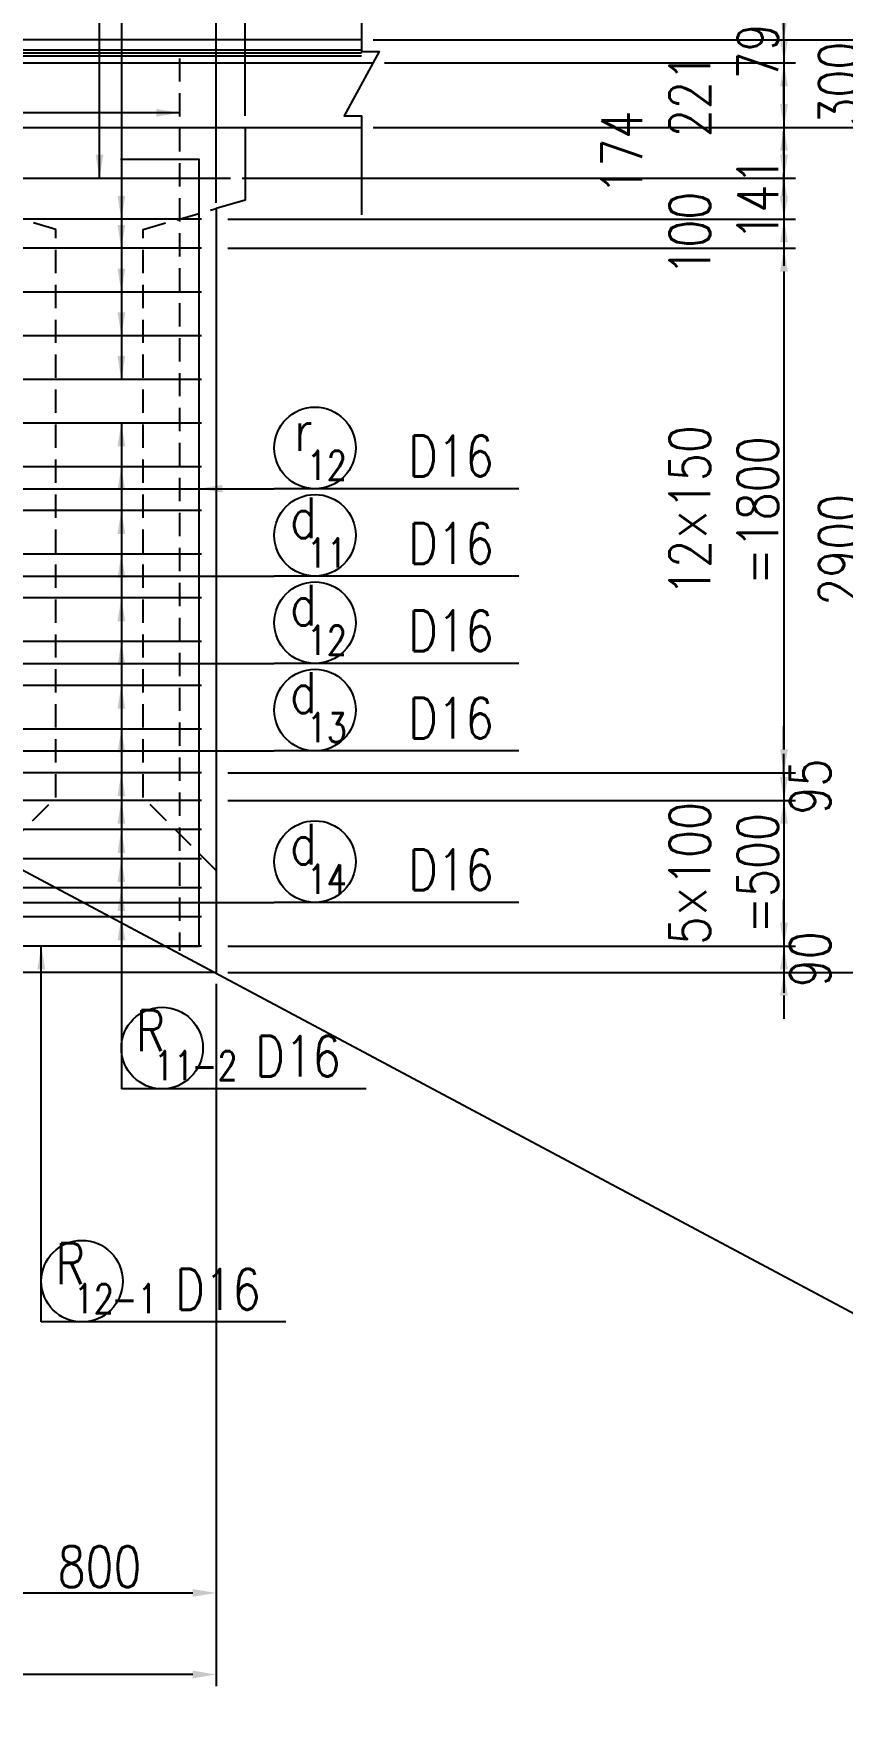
# Model space of a CAD drawing. Header units: millimetres. Extents: x -41433 to 131500, y -94900 to 39745.
# Drawn here: x 10873 to 13651, y 1840 to 7592 of the extents above; entities that cross this region are included whole.
import ezdxf
from ezdxf.enums import TextEntityAlignment as Align

# ---------------------------------------------------------------- set-up
doc = ezdxf.new("R2010")
doc.units = ezdxf.units.MM
doc.header["$LTSCALE"] = 160
doc.header["$MEASUREMENT"] = 0
doc.linetypes.add('DASHED', pattern=[0.75, 0.5, -0.25])
doc.layers.get('DEFPOINTS').update_dxf_attribs({"color": 53, "linetype": 'CONTINUOUS'})
for name, color, linetype in [('DIM', 6, 'CONTINUOUS'), ('DIM-L', 6, 'CONTINUOUS'), ('GAIKEI-KEIKAKU', 4, 'CONTINUOUS'), ('TEKKIN-C', 3, 'CONTINUOUS'), ('TEKKIN-L', 2, 'CONTINUOUS'), ('TEKKIN-S', 3, 'CONTINUOUS'), ('TEXT', 4, 'CONTINUOUS')]:
    doc.layers.add(name, color=color, linetype=linetype)
doc.styles.add('DIM-TEXT', font='ROMANS', dxfattribs={"width": 0.8, "bigfont": 'EXTFONT'})
doc.styles.add('romans', font='romans.shx', dxfattribs={"bigfont": 'extfont.shx'})
doc.dimstyles.new('DIM20', dxfattribs={"dimscale": 20, "dimtxt": 3.5, "dimasz": 2.5, "dimexe": 1, "dimexo": 1, "dimgap": 1, "dimtad": 3, "dimdec": 1, "dimrnd": 1, "dimdsep": 46, "dimtxsty": 'DIM-TEXT', "dimcen": 0, "dimclrt": 4, "dimaunit": 1, "dimadec": 3, "dimazin": 2, "dimtfac": 1, "dimtdec": 1, "dimtix": 1, "dimtmove": 2, "dimatfit": 3, "dimfxl": 1, "dimtolj": 1, "dimtzin": 0, "dimlwd": -1, "dimlwe": -1, "dimarcsym": 0})
doc.dimstyles.new('DIM40', dxfattribs={"dimscale": 40, "dimtxt": 3.5, "dimasz": 2, "dimexe": 1, "dimexo": 1, "dimgap": 0.5, "dimtad": 1, "dimdec": 0, "dimzin": 9, "dimdsep": 46, "dimtxsty": 'DIM-TEXT', "dimcen": 0, "dimclrt": 4, "dimaunit": 1, "dimadec": 4, "dimazin": 0, "dimtfac": 1, "dimtdec": 0, "dimtix": 1, "dimtmove": 2, "dimatfit": 0, "dimfxl": 1, "dimlwd": -1, "dimlwe": -1, "dimarcsym": 0})

# ---------------------------------------------------------------- blocks, each defined once
blk = doc.blocks.new('*D9')
at = {"layer": 'DEFPOINTS', "color": 0, "transparency": 16777216}
for p in [(11600, 9170), (10600, 7270), (11600, 7270)]:
    blk.add_point(p, dxfattribs=at)
at = {"layer": 'DIM', "color": 0, "transparency": 16777216}
for p, q in [((10600, 7310), (10600, 9210)), ((11600, 7310), (11600, 9210)), ((10680, 9170), (11520, 9170))]:
    blk.add_line(p, q, dxfattribs=at)
for points in [[(10680, 9183.3), (10680, 9156.7), (10600, 9170)], [(11520, 9183.3), (11520, 9156.7), (11600, 9170)]]:
    blk.add_solid(points, dxfattribs=at)
at = {"layer": 'DIM', "color": 4, "transparency": 16777216, "insert": (11100, 9260), "char_height": 140, "attachment_point": 5, "style": 'DIM-TEXT'}
blk.add_mtext('1000', dxfattribs=at)
blk = doc.blocks.new('*D16')
at = {"layer": 'DEFPOINTS', "color": 0, "transparency": 16777216}
for p in [(10700, 4370), (11500, 4370), (11500, 2240)]:
    blk.add_point(p, dxfattribs=at)
at = {"layer": 'DIM', "color": 0, "transparency": 16777216}
for p, q in [((10700, 4330), (10700, 2200)), ((11500, 4330), (11500, 2200)), ((10780, 2240), (11420, 2240))]:
    blk.add_line(p, q, dxfattribs=at)
for points in [[(10780, 2253.3), (10780, 2226.7), (10700, 2240)], [(11420, 2253.3), (11420, 2226.7), (11500, 2240)]]:
    blk.add_solid(points, dxfattribs=at)
at = {"layer": 'DIM', "color": 4, "transparency": 16777216, "insert": (11100, 2330), "char_height": 140, "attachment_point": 5, "style": 'DIM-TEXT'}
blk.add_mtext('800', dxfattribs=at)
blk = doc.blocks.new('*D19')
at = {"layer": 'DEFPOINTS', "color": 0, "transparency": 16777216}
for p in [(11500, 4370), (7500, 3970), (7500, 1960)]:
    blk.add_point(p, dxfattribs=at)
at = {"layer": 'DIM', "color": 0, "transparency": 16777216}
for p, q in [((11500, 4330), (11500, 1920)), ((7500, 3930), (7500, 1920)), ((11420, 1960), (7580, 1960))]:
    blk.add_line(p, q, dxfattribs=at)
for points in [[(7580, 1973.3), (7580, 1946.7), (7500, 1960)], [(11420, 1973.3), (11420, 1946.7), (11500, 1960)]]:
    blk.add_solid(points, dxfattribs=at)
at = {"layer": 'DIM', "color": 4, "transparency": 16777216, "insert": (9500, 2050), "char_height": 140, "attachment_point": 5, "style": 'DIM-TEXT'}
blk.add_mtext('4000', dxfattribs=at)
blk = doc.blocks.new('*D58')
at = {"layer": 'DEFPOINTS', "color": 0, "transparency": 16777216}
for p in [(7500, 9450), (7500, 8770), (11600, 7270)]:
    blk.add_point(p, dxfattribs=at)
at = {"layer": 'DIM', "color": 0, "transparency": 16777216}
for p, q in [((7500, 8810), (7500, 9490)), ((11520, 9450), (7580, 9450)), ((11600, 7310), (11600, 9490))]:
    blk.add_line(p, q, dxfattribs=at)
for points in [[(7580, 9463.3), (7580, 9436.7), (7500, 9450)], [(11520, 9463.3), (11520, 9436.7), (11600, 9450)]]:
    blk.add_solid(points, dxfattribs=at)
at = {"layer": 'DIM', "color": 4, "transparency": 16777216, "insert": (9550, 9540), "char_height": 140, "attachment_point": 5, "style": 'DIM-TEXT'}
blk.add_mtext('4100', dxfattribs=at)
blk = doc.blocks.new('*D60')
at = {"layer": 'DEFPOINTS', "color": 0, "transparency": 16777216}
for p in [(12000, 7570), (12038.7, 7491), (13450, 7491)]:
    blk.add_point(p, dxfattribs=at)
at = {"layer": 'DIM', "color": 0, "transparency": 16777216}
for p, q in [((13450, 7650), (13450, 7730)), ((12040, 7570), (13490, 7570)), ((13450, 7570), (13450, 7491)), ((12078.7, 7491), (13490, 7491)), ((13450, 7411), (13450, 7331))]:
    blk.add_line(p, q, dxfattribs=at)
for points in [[(13436.7, 7650), (13463.3, 7650), (13450, 7570)], [(13436.7, 7411), (13463.3, 7411), (13450, 7491)]]:
    blk.add_solid(points, dxfattribs=at)
at = {"layer": 'DIM', "color": 4, "transparency": 16777216, "insert": (13360, 7530.5), "char_height": 140, "attachment_point": 5, "rotation": 90, "style": 'DIM-TEXT'}
blk.add_mtext('79', dxfattribs=at)
blk = doc.blocks.new('*D61')
at = {"layer": 'DEFPOINTS', "color": 0, "transparency": 16777216}
for p in [(12038.7, 7491), (12000, 7270), (13450, 7270)]:
    blk.add_point(p, dxfattribs=at)
at = {"layer": 'DIM', "color": 0, "transparency": 16777216}
for p, q in [((13450, 7571), (13450, 7651)), ((12078.7, 7491), (13490, 7491)), ((13450, 7491), (13450, 7270)), ((12040, 7270), (13490, 7270)), ((13450, 7190), (13450, 7110))]:
    blk.add_line(p, q, dxfattribs=at)
for points in [[(13436.7, 7571), (13463.3, 7571), (13450, 7491)], [(13436.7, 7190), (13463.3, 7190), (13450, 7270)]]:
    blk.add_solid(points, dxfattribs=at)
at = {"layer": 'DIM', "color": 4, "transparency": 16777216, "insert": (13243.3, 7380.5), "char_height": 140, "attachment_point": 5, "rotation": 90, "style": 'DIM-TEXT'}
blk.add_mtext('221\\P ', dxfattribs=at)
blk = doc.blocks.new('*D62')
at = {"layer": 'DEFPOINTS', "color": 0, "transparency": 16777216}
for p in [(11500, 6955), (11500, 6855), (13450, 6855)]:
    blk.add_point(p, dxfattribs=at)
at = {"layer": 'DIM', "color": 0, "transparency": 16777216}
for p, q in [((13450, 7035), (13450, 7115)), ((11540, 6955), (13490, 6955)), ((13450, 6955), (13450, 6855)), ((11540, 6855), (13490, 6855)), ((13450, 6775), (13450, 6695))]:
    blk.add_line(p, q, dxfattribs=at)
for points in [[(13436.7, 7035), (13463.3, 7035), (13450, 6955)], [(13436.7, 6775), (13463.3, 6775), (13450, 6855)]]:
    blk.add_solid(points, dxfattribs=at)
at = {"layer": 'DIM', "color": 4, "transparency": 16777216, "insert": (13243.3, 6905), "char_height": 140, "attachment_point": 5, "rotation": 90, "style": 'DIM-TEXT'}
blk.add_mtext('100\\P ', dxfattribs=at)
blk = doc.blocks.new('*D63')
at = {"layer": 'DEFPOINTS', "color": 0, "transparency": 16777216}
for p in [(11500, 6855), (11500, 5055), (13450, 5055)]:
    blk.add_point(p, dxfattribs=at)
at = {"layer": 'DIM', "color": 0, "transparency": 16777216}
for p, q in [((11540, 6855), (13490, 6855)), ((13450, 6775), (13450, 5135)), ((11540, 5055), (13490, 5055))]:
    blk.add_line(p, q, dxfattribs=at)
for points in [[(13436.7, 6775), (13463.3, 6775), (13450, 6855)], [(13436.7, 5135), (13463.3, 5135), (13450, 5055)]]:
    blk.add_solid(points, dxfattribs=at)
at = {"layer": 'DIM', "color": 4, "transparency": 16777216, "insert": (13243.3, 5955), "char_height": 140, "attachment_point": 5, "rotation": 90, "style": 'DIM-TEXT'}
blk.add_mtext('12×150\\P=1800', dxfattribs=at)
blk = doc.blocks.new('*D64')
at = {"layer": 'DEFPOINTS', "color": 0, "transparency": 16777216}
for p in [(11500, 5055), (11500, 4960), (13450, 4960)]:
    blk.add_point(p, dxfattribs=at)
at = {"layer": 'DIM', "color": 0, "transparency": 16777216}
for p, q in [((13450, 5135), (13450, 5215)), ((11540, 5055), (13490, 5055)), ((13450, 5055), (13450, 4960)), ((11540, 4960), (13490, 4960)), ((13450, 4880), (13450, 4800))]:
    blk.add_line(p, q, dxfattribs=at)
for points in [[(13436.7, 5135), (13463.3, 5135), (13450, 5055)], [(13436.7, 4880), (13463.3, 4880), (13450, 4960)]]:
    blk.add_solid(points, dxfattribs=at)
at = {"layer": 'DIM', "color": 4, "transparency": 16777216, "insert": (13540, 5007.5), "char_height": 140, "attachment_point": 5, "rotation": 90, "style": 'DIM-TEXT'}
blk.add_mtext('95', dxfattribs=at)
blk = doc.blocks.new('*D65')
at = {"layer": 'DEFPOINTS', "color": 0, "transparency": 16777216}
for p in [(11500, 4960), (11500, 4460), (13450, 4460)]:
    blk.add_point(p, dxfattribs=at)
at = {"layer": 'DIM', "color": 0, "transparency": 16777216}
for p, q in [((13450, 5040), (13450, 5120)), ((11540, 4960), (13490, 4960)), ((13450, 4960), (13450, 4460)), ((11540, 4460), (13490, 4460)), ((13450, 4380), (13450, 4300))]:
    blk.add_line(p, q, dxfattribs=at)
for points in [[(13436.7, 5040), (13463.3, 5040), (13450, 4960)], [(13436.7, 4380), (13463.3, 4380), (13450, 4460)]]:
    blk.add_solid(points, dxfattribs=at)
at = {"layer": 'DIM', "color": 4, "transparency": 16777216, "insert": (13243.3, 4710), "char_height": 140, "attachment_point": 5, "rotation": 90, "style": 'DIM-TEXT'}
blk.add_mtext('5×100\\P=500', dxfattribs=at)
blk = doc.blocks.new('*D66')
at = {"layer": 'DEFPOINTS', "color": 0, "transparency": 16777216}
for p in [(11500, 4460), (11500, 4370), (13450, 4370)]:
    blk.add_point(p, dxfattribs=at)
at = {"layer": 'DIM', "color": 0, "transparency": 16777216}
for p, q in [((13450, 4540), (13450, 4620)), ((11540, 4460), (13490, 4460)), ((13450, 4460), (13450, 4370)), ((11540, 4370), (13490, 4370)), ((13450, 4290), (13450, 4210))]:
    blk.add_line(p, q, dxfattribs=at)
for points in [[(13436.7, 4540), (13463.3, 4540), (13450, 4460)], [(13436.7, 4290), (13463.3, 4290), (13450, 4370)]]:
    blk.add_solid(points, dxfattribs=at)
at = {"layer": 'DIM', "color": 4, "transparency": 16777216, "insert": (13540, 4415), "char_height": 140, "attachment_point": 5, "rotation": 90, "style": 'DIM-TEXT'}
blk.add_mtext('90', dxfattribs=at)
blk = doc.blocks.new('*D67')
at = {"layer": 'DEFPOINTS', "color": 0, "transparency": 16777216}
for p in [(12000, 7570), (12000, 7270), (13730, 7270)]:
    blk.add_point(p, dxfattribs=at)
at = {"layer": 'DIM', "color": 0, "transparency": 16777216}
for p, q in [((13730, 7650), (13730, 7730)), ((12040, 7570), (13770, 7570)), ((13730, 7570), (13730, 7270)), ((12040, 7270), (13770, 7270)), ((13730, 7190), (13730, 7110))]:
    blk.add_line(p, q, dxfattribs=at)
for points in [[(13716.7, 7650), (13743.3, 7650), (13730, 7570)], [(13716.7, 7190), (13743.3, 7190), (13730, 7270)]]:
    blk.add_solid(points, dxfattribs=at)
at = {"layer": 'DIM', "color": 4, "transparency": 16777216, "insert": (13640, 7420), "char_height": 140, "attachment_point": 5, "rotation": 90, "style": 'DIM-TEXT'}
blk.add_mtext('300', dxfattribs=at)
blk = doc.blocks.new('*D68')
at = {"layer": 'DEFPOINTS', "color": 0, "transparency": 16777216}
for p in [(12000, 7270), (11500, 4370), (13730, 4370)]:
    blk.add_point(p, dxfattribs=at)
at = {"layer": 'DIM', "color": 0, "transparency": 16777216}
for p, q in [((12040, 7270), (13770, 7270)), ((13730, 7190), (13730, 4450)), ((11540, 4370), (13770, 4370))]:
    blk.add_line(p, q, dxfattribs=at)
for points in [[(13716.7, 7190), (13743.3, 7190), (13730, 7270)], [(13716.7, 4450), (13743.3, 4450), (13730, 4370)]]:
    blk.add_solid(points, dxfattribs=at)
at = {"layer": 'DIM', "color": 4, "transparency": 16777216, "insert": (13640, 5820), "char_height": 140, "attachment_point": 5, "rotation": 90, "style": 'DIM-TEXT'}
blk.add_mtext('2900', dxfattribs=at)
blk = doc.blocks.new('*D69')
at = {"layer": 'DEFPOINTS', "color": 0, "transparency": 16777216}
for p in [(12000, 7570), (11500, 4370), (14010, 4370)]:
    blk.add_point(p, dxfattribs=at)
at = {"layer": 'DIM', "color": 0, "transparency": 16777216}
for p, q in [((12040, 7570), (14050, 7570)), ((14010, 7490), (14010, 4450)), ((11540, 4370), (14050, 4370))]:
    blk.add_line(p, q, dxfattribs=at)
for points in [[(13996.7, 7490), (14023.3, 7490), (14010, 7570)], [(13996.7, 4450), (14023.3, 4450), (14010, 4370)]]:
    blk.add_solid(points, dxfattribs=at)
at = {"layer": 'DIM', "color": 4, "transparency": 16777216, "insert": (13920, 5970), "char_height": 140, "attachment_point": 5, "rotation": 90, "style": 'DIM-TEXT'}
blk.add_mtext('3200', dxfattribs=at)
blk = doc.blocks.new('*D406')
at = {"layer": 'DEFPOINTS', "color": 0, "transparency": 16777216}
for p in [(12000, 7270), (11550, 7096), (13450, 7096)]:
    blk.add_point(p, dxfattribs=at)
at = {"layer": 'DIM', "color": 0, "transparency": 16777216}
for p, q in [((13450, 7350), (13450, 7430)), ((12040, 7270), (13490, 7270)), ((13450, 7270), (13450, 7096)), ((11590, 7096), (13490, 7096)), ((13450, 7016), (13450, 6936))]:
    blk.add_line(p, q, dxfattribs=at)
for points in [[(13436.7, 7350), (13463.3, 7350), (13450, 7270)], [(13436.7, 7016), (13463.3, 7016), (13450, 7096)]]:
    blk.add_solid(points, dxfattribs=at)
at = {"layer": 'DIM', "color": 4, "transparency": 16777216, "insert": (13126.7, 7183), "char_height": 140, "attachment_point": 5, "rotation": 90, "style": 'DIM-TEXT'}
blk.add_mtext('174\\P\\P ', dxfattribs=at)
blk = doc.blocks.new('*D506')
at = {"layer": 'DEFPOINTS', "color": 0, "transparency": 16777216}
for p in [(11600, 7096), (11500, 6955), (13450, 6955)]:
    blk.add_point(p, dxfattribs=at)
at = {"layer": 'DIM', "color": 0, "transparency": 16777216}
for p, q in [((13450, 7176), (13450, 7256)), ((11640, 7096), (13490, 7096)), ((13450, 7096), (13450, 6955)), ((11540, 6955), (13490, 6955)), ((13450, 6875), (13450, 6795))]:
    blk.add_line(p, q, dxfattribs=at)
for points in [[(13436.7, 7176), (13463.3, 7176), (13450, 7096)], [(13436.7, 6875), (13463.3, 6875), (13450, 6955)]]:
    blk.add_solid(points, dxfattribs=at)
at = {"layer": 'DIM', "color": 4, "transparency": 16777216, "insert": (13360, 7025.5), "char_height": 140, "attachment_point": 5, "rotation": 90, "style": 'DIM-TEXT'}
blk.add_mtext('141', dxfattribs=at)
blk = doc.blocks.new('*D752')
at = {"layer": 'DEFPOINTS', "color": 0, "transparency": 16777216}
for p, q in [((11500, 7011.4), (11500, 7790)), ((12030, 7770), (11550, 7770))]:
    blk.add_line(p, q, dxfattribs=at)
for p in [(11500, 7770), (12080, 7570), (11500, 6991.4)]:
    blk.add_point(p, dxfattribs=at)
for points in [[(11550, 7778.3), (11550, 7761.7), (11500, 7770)], [(12030, 7778.3), (12030, 7761.7), (12080, 7770)]]:
    blk.add_solid(points, dxfattribs=at)
at = {"layer": 'DEFPOINTS', "color": 0, "transparency": 16777216, "char_height": 70, "attachment_point": 5, "style": 'DIM-TEXT'}
for s, insert in [('\\A1;D11鉄筋', (11790, 7825)), ('\\A1;36φ=580', (11790, 7715))]:
    blk.add_mtext(s, dxfattribs=dict(at, insert=insert))

msp = doc.modelspace()

# ---------------------------------------------------------------- linework, layer by layer
at = {"layer": 'DEFPOINTS'}
msp.add_line((0, 10500), (31500, -6300), dxfattribs=at)
at = {"layer": 'DEFPOINTS', "flags": 128}
for points in [[(12000, 7535), (3000, 7535)], [(12000, 7525), (3000, 7525)], [(12000, 7515), (3000, 7515)]]:
    msp.add_lwpolyline(points, dxfattribs=at)
at = {"layer": 'DIM-L'}
for p, q in [((11100, 7096), (11100, 8370)), ((11175, 7970), (11175, 6405)), ((11175, 6255), (11175, 3970)), ((8374, 6030), (11700, 6030)), ((12540, 6030), (11700, 6030)), ((7800, 5730), (11700, 5730)), ((12540, 5730), (11700, 5730)), ((7600, 5430), (11700, 5430)), ((12540, 5430), (11700, 5430)), ((7900, 5130), (11700, 5130)), ((12540, 5130), (11700, 5130)), ((7700, 4610), (11700, 4610)), ((12540, 4610), (11700, 4610)), ((10900, 3170), (10900, 4460)), ((12015, 3970), (11175, 3970)), ((11740, 3170), (10900, 3170))]:
    msp.add_line(p, q, dxfattribs=at)
at = {"layer": 'DIM-L', "flags": 128}
msp.add_lwpolyline([(12000, 7870), (12000, 7530), (12060, 7530), (11940, 7310), (12000, 7310), (12000, 6970)], dxfattribs=at)
at = {"layer": 'DIM-L'}
msp.add_lwpolyline([(11375, 7320), (8425, 7320)], dxfattribs=at)
for centre in [(11840, 6170), (11840, 5870), (11840, 5570), (11840, 5270), (11840, 4750), (11315, 4110), (11040, 3310)]:
    msp.add_circle(centre, 140, dxfattribs=at)
for points in [[(11295, 7306.67), (11295, 7333.33), (11375, 7320)], [(11113.33, 7176), (11086.67, 7176), (11100, 7096)], [(11161.67, 7035), (11188.33, 7035), (11175, 6955)], [(11161.67, 6935), (11188.33, 6935), (11175, 6855)], [(11161.67, 6785), (11188.33, 6785), (11175, 6705)], [(11161.67, 6635), (11188.33, 6635), (11175, 6555)], [(11161.67, 6485), (11188.33, 6485), (11175, 6405)], [(11188.33, 6175), (11161.67, 6175), (11175, 6255)], [(11188.33, 6025), (11161.67, 6025), (11175, 6105)], [(11522, 6016.67), (11522, 6043.33), (11442, 6030)], [(11188.33, 5875), (11161.67, 5875), (11175, 5955)], [(11188.33, 5725), (11161.67, 5725), (11175, 5805)], [(11188.33, 5575), (11161.67, 5575), (11175, 5655)], [(11188.33, 5425), (11161.67, 5425), (11175, 5505)], [(11188.33, 5275), (11161.67, 5275), (11175, 5355)], [(11188.33, 5125), (11161.67, 5125), (11175, 5205)], [(11188.33, 4975), (11161.67, 4975), (11175, 5055)], [(11188.33, 4880), (11161.67, 4880), (11175, 4960)], [(11188.33, 4780), (11161.67, 4780), (11175, 4860)], [(11188.33, 4680), (11161.67, 4680), (11175, 4760)], [(11188.33, 4580), (11161.67, 4580), (11175, 4660)], [(11188.33, 4480), (11161.67, 4480), (11175, 4560)], [(10913.33, 4380), (10886.67, 4380), (10900, 4460)]]:
    msp.add_solid(points, dxfattribs=at)
at = {"layer": 'GAIKEI-KEIKAKU'}
for points in [[(12000, 7570), (3000, 7570)], [(3000, 7270), (3400, 7270), (11600, 7270), (12000, 7270)]]:
    msp.add_lwpolyline(points, dxfattribs=at)
at = {"layer": 'GAIKEI-KEIKAKU', "ltscale": 0.8, "flags": 128}
msp.add_lwpolyline([(10700, 6991.43), (10600, 7020), (10600, 7270), (11600, 7270), (11600, 7020), (11500, 6991.43)], dxfattribs=at)
at = {"layer": 'GAIKEI-KEIKAKU', "linetype": 'DASHED'}
for points in [[(10700, 4720), (10950, 4970), (10950, 6920), (10700, 6991.43)], [(11500, 4720), (11250, 4970), (11250, 6920), (11500, 6991.43)]]:
    msp.add_lwpolyline(points, dxfattribs=at)
at = {"layer": 'GAIKEI-KEIKAKU', "flags": 128}
msp.add_lwpolyline([(11500, 6991.43), (11500, 4370), (10700, 4370), (10700, 6991.43)], dxfattribs=at)
at = {"layer": 'TEKKIN-C', "flags": 128}
msp.add_lwpolyline([(11172, 4460), (11442, 4460), (11442, 7160), (11172, 7160)], dxfattribs=at)
at = {"layer": 'TEKKIN-L'}
for p, q in [((3038.73, 7491), (12038.73, 7491)), ((9930, 7096), (11550, 7096)), ((11450, 6955), (10030, 6955)), ((11450, 6855), (10030, 6855)), ((11450, 6705), (10030, 6705)), ((11450, 6555), (10030, 6555)), ((11450, 6405), (10030, 6405)), ((11450, 6255), (10030, 6255)), ((11450, 6105), (10030, 6105)), ((11450, 5955), (10030, 5955)), ((11450, 5805), (10030, 5805)), ((11450, 5655), (10030, 5655)), ((11450, 5505), (10030, 5505)), ((11450, 5355), (10030, 5355)), ((11450, 5205), (10030, 5205)), ((11450, 5055), (10030, 5055)), ((11450, 4960), (10030, 4960)), ((11450, 4860), (10030, 4860)), ((11450, 4760), (10030, 4760)), ((11450, 4660), (10030, 4660)), ((11450, 4560), (10030, 4560)), ((11450, 4460), (10030, 4460))]:
    msp.add_line(p, q, dxfattribs=at)
at = {"layer": 'TEKKIN-S', "linetype": 'DASHED', "flags": 128}
msp.add_lwpolyline([(11375, 7507), (11375, 4444)], dxfattribs=at)

# ---------------------------------------------------------------- texts
at = {"layer": 'TEXT', "style": 'romans', "width": 0.8}
for s, height, p in [('r', 140, (11800, 6230)), ('12', 100, (11880, 6110)), ('d', 140, (11800, 5930)), ('11', 100, (11880, 5810)), ('d', 140, (11800, 5630)), ('12', 100, (11880, 5510)), ('d', 140, (11800, 5330)), ('13', 100, (11880, 5210)), ('d', 140, (11800, 4810)), ('14', 100, (11880, 4690)), ('R', 140, (11275, 4170)), ('11', 100, (11355, 4050)), ('-2', 100, (11495, 4050)), ('R', 140, (11000, 3370)), ('12', 100, (11080, 3250)), ('-1', 100, (11220, 3250))]:
    msp.add_text(s, height=height, rotation=0.000107, dxfattribs=at).set_placement(p, align=Align.MIDDLE)
for p in [(12160, 6030), (12160, 5730), (12160, 5430), (12160, 5130), (12160, 4610), (11635, 3970), (11360, 3170)]:
    msp.add_text('D16', height=140, rotation=0.000107, dxfattribs=at).set_placement(p, align=Align.BOTTOM_LEFT)

# ---------------------------------------------------------------- dimensions: what is measured, and where the dimension line sits
at = {"layer": 'DEFPOINTS'}
dim = msp.add_linear_dim(base=(11500, 7770), p1=(12080, 7570), p2=(11500, 6991.43), angle=180, text='D11鉄筋\\X 36φ=<>', dimstyle='DIM20', override={"dimse1": 1, "dimclrt": 0}, dxfattribs=at)
dim.commit()
dim.dimension.update_dxf_attribs({"geometry": '*D752', "text_midpoint": (11790, 7770)})
at = {"layer": 'DIM'}
for base, p1, p2, angle, picture, middle in [((7500, 9450), (11600, 7270), (7500, 8770), 180, '*D58', (9550, 9540)), ((13450, 7491), (12000, 7570), (12038.73, 7491), 90, '*D60', (13360, 7530.5)), ((13730, 7270), (12000, 7570), (12000, 7270), 90, '*D67', (13640, 7420)), ((14010, 4370), (12000, 7570), (11500, 4370), 90, '*D69', (13920, 5970)), ((13730, 4370), (12000, 7270), (11500, 4370), 90, '*D68', (13640, 5820)), ((13450, 6955), (11600, 7096), (11500, 6955), 90, '*D506', (13360, 7025.5)), ((7500, 1960), (11500, 4370), (7500, 3970), 180, '*D19', (9500, 2050))]:
    dim = msp.add_linear_dim(base=base, p1=p1, p2=p2, angle=angle, dimstyle='DIM40', dxfattribs=at)
    dim.commit()
    dim.dimension.update_dxf_attribs({"geometry": picture, "text_midpoint": middle})
for base, p1, p2, picture, middle in [((11600, 9170), (10600, 7270), (11600, 7270), '*D9', (11100, 9260)), ((11500, 2240), (10700, 4370), (11500, 4370), '*D16', (11100, 2330))]:
    dim = msp.add_linear_dim(base=base, p1=p1, p2=p2, dimstyle='DIM40', dxfattribs=at)
    dim.commit()
    dim.dimension.update_dxf_attribs({"geometry": picture, "text_midpoint": middle})
for base, p1, p2, text, picture, middle in [((13450, 7270), (12038.73, 7491), (12000, 7270), '<>\\P ', '*D61', (13243.33, 7380.5)), ((13450, 7096), (12000, 7270), (11550, 7096), '<>\\P\\P ', '*D406', (13126.67, 7183)), ((13450, 6855), (11500, 6955), (11500, 6855), '<>\\P ', '*D62', (13243.33, 6905)), ((13450, 5055), (11500, 6855), (11500, 5055), '12×150\\P=<>', '*D63', (13243.33, 5955)), ((13450, 4960), (11500, 5055), (11500, 4960), '\\X<>', '*D64', (13450, 5007.5)), ((13450, 4460), (11500, 4960), (11500, 4460), '5×100\\P=<>', '*D65', (13243.33, 4710)), ((13450, 4370), (11500, 4460), (11500, 4370), '\\X<>', '*D66', (13450, 4415))]:
    dim = msp.add_linear_dim(base=base, p1=p1, p2=p2, angle=90, text=text, dimstyle='DIM40', dxfattribs=at)
    dim.commit()
    dim.dimension.update_dxf_attribs({"geometry": picture, "text_midpoint": middle})

doc.saveas('drawing.dxf')
